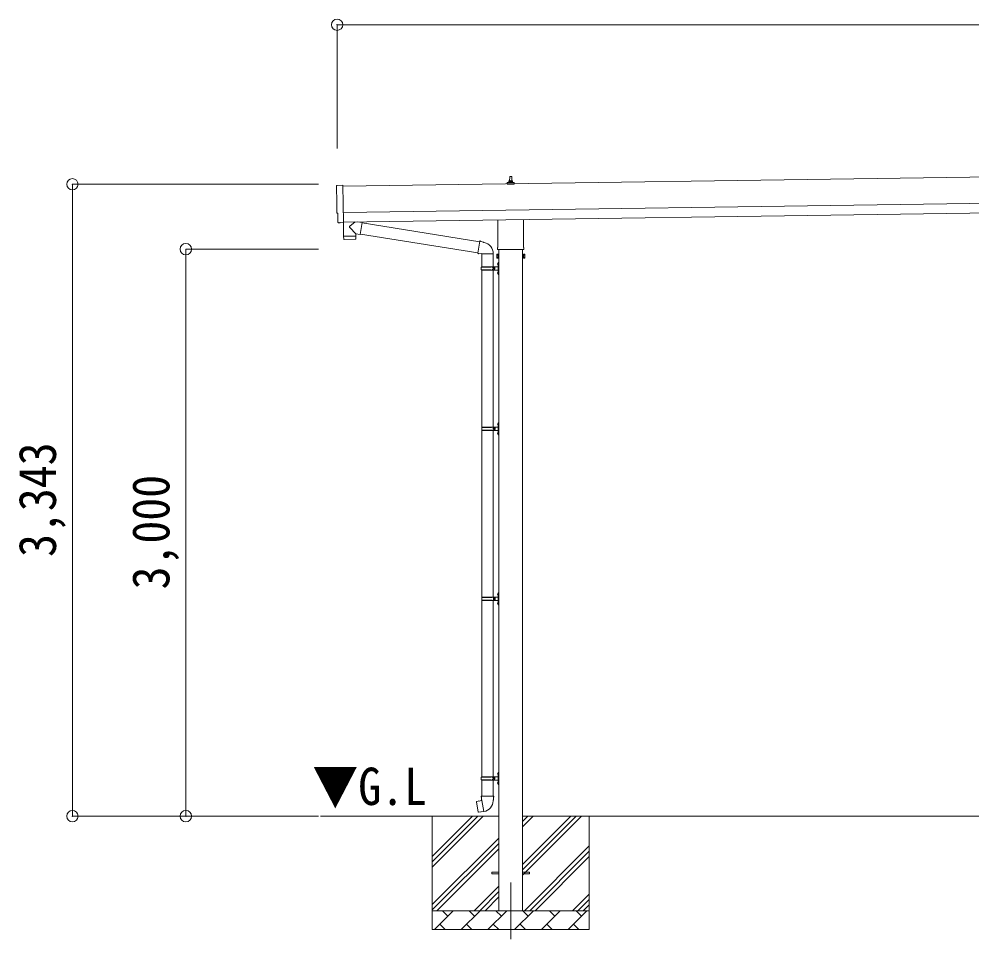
# Model space of a CAD drawing. Units: millimetres at full size, sheet at 1:60. Extents: x -16864 to 16864, y -11640 to 11640.
# Drawn here: x -413 to 4628, y -7777 to -2910 of the extents above; entities that cross this region are included whole.
import ezdxf
from ezdxf.enums import TextEntityAlignment as Align

# ---------------------------------------------------------------- set-up
doc = ezdxf.new("R2010")
doc.units = ezdxf.units.MM
doc.header["$LTSCALE"] = 60
doc.header["$PDMODE"] = 32
doc.header["$PDSIZE"] = 60
doc.linetypes.add('CHAIN1', pattern=[8, 5, -1, 1, -1])
for name, color, linetype, lineweight in [('0-1_Defpoints', 7, 'CHAIN1', 9), ('0-2_TEXT1', 4, 'Continuous', 9), ('0-3_SHAPE', 7, 'Continuous', 9), ('0-7_PARTS2', 7, 'Continuous', 9), ('0-8_TABLE1', 6, 'Continuous', 9), ('0-9_DIM1', 7, 'Continuous', 9)]:
    doc.layers.add(name, color=color, linetype=linetype, lineweight=lineweight)
doc.styles.add('ＭＳ ゴシック', font='')
doc.styles.get('ＭＳ ゴシック').set_extended_font_data('MS Gothic')

msp = doc.modelspace()

# ---------------------------------------------------------------- linework, layer by layer
at = {"layer": '0-1_Defpoints'}
msp.add_line((2188, -7477.47), (2188, -7826.47), dxfattribs=at)
at = {"layer": '0-2_TEXT1'}
for p, q in [((6665.75, -3717.1), (1300.8, -3793.74)), ((2170.06, -3783.71), (2170.06, -3776)), ((2170.44, -3775.21), (2206.18, -3775.21)), ((2170.82, -3775.03), (2177.55, -3773.4)), ((2177.93, -3773.21), (2198.69, -3773.21)), ((2178.31, -3772.43), (2178.31, -3768.21)), ((2179.31, -3768.21), (2197.31, -3768.21)), ((2182.31, -3768.21), (2183.04, -3744.69)), ((2184.04, -3743.71), (2192.58, -3743.71)), ((2193.58, -3744.69), (2194.31, -3768.21)), ((2198.31, -3772.43), (2198.31, -3768.21)), ((2205.8, -3775.03), (2199.07, -3773.4)), ((2206.56, -3783.71), (2206.56, -3776)), ((2206.56, -3783.71), (2170.06, -3783.71)), ((1302.8, -3933.72), (6667.75, -3857.08)), ((1303.51, -3983.72), (6668.47, -3907.08)), ((2119.7, -4117.7), (2119.7, -3972.06)), ((2256.3, -3970.11), (2256.3, -4117.7)), ((1283.94, -3987.77), (1277.01, -3987.5)), ((2118, -4126.47), (2118, -4120.97)), ((2255.94, -4129.97), (2120.07, -4129.97)), ((2125.5, -4129.97), (2125.5, -7627.47)), ((2250.5, -7627.47), (2250.5, -4129.97)), ((2258, -4120.97), (2258, -4126.47)), ((2114, -4155.97), (2114.76, -4154.66)), ((2114, -4155.97), (2114, -4172.97)), ((2114, -4172.97), (2114.76, -4174.29)), ((2121, -4159.56), (2114.76, -4159.56)), ((2121, -4169.38), (2114.76, -4169.38)), ((2121, -4174.29), (2114.76, -4174.29)), ((2123.5, -4173.67), (2121, -4173.67)), ((2252.5, -4173.67), (2255, -4173.67)), ((2255, -4159.56), (2261.24, -4159.56)), ((2255, -4169.38), (2261.24, -4169.38)), ((2255, -4174.29), (2261.24, -4174.29)), ((2262, -4155.97), (2261.24, -4154.66)), ((2262, -4172.97), (2261.24, -4174.29)), ((2262, -4155.97), (2262, -4172.97)), ((2088, -7422.97), (2125.5, -7422.97)), ((2088, -7431.97), (2088, -7422.97)), ((2088, -7422.97), (2125.5, -7422.97)), ((2088, -7431.97), (2088, -7422.97)), ((2088, -7431.97), (2125.5, -7431.97)), ((2088, -7431.97), (2125.5, -7431.97)), ((2250.5, -7422.97), (2288, -7422.97)), ((2250.5, -7422.97), (2288, -7422.97)), ((2250.5, -7431.97), (2288, -7431.97)), ((2250.5, -7431.97), (2288, -7431.97)), ((2288, -7431.97), (2288, -7422.97)), ((2288, -7431.97), (2288, -7422.97))]:
    msp.add_line(p, q, dxfattribs=at)
for points in [[(1269.18, -3790.75), (1300.73, -3788.65), (1303.55, -3986.48)], [(1274.13, -3984.55), (1273.46, -3937.53), (1272.86, -3937.54)], [(1284.68, -3987.48), (1285.33, -3986.84), (1303.57, -3987.49)], [(2121, -4174.29), (2121, -4154.66), (2114.76, -4154.66)], [(2121, -4173.67), (2121, -4155.27), (2123.5, -4155.27)], [(2255, -4173.67), (2255, -4155.27), (2252.5, -4155.27)], [(2255, -4174.29), (2255, -4154.66), (2261.24, -4154.66)]]:
    msp.add_lwpolyline(points, dxfattribs=at)
for points in [[(2123.5, -4174.97), (2123.5, -4153.97), (2125.5, -4153.97), (2125.5, -4174.97)], [(2252.5, -4174.97), (2252.5, -4153.97), (2250.5, -4153.97), (2250.5, -4174.97)]]:
    msp.add_lwpolyline(points, close=True, dxfattribs=at)
for centre, radius, start, end in [((2171.06, -3776), 1, 103.62699, 180), ((2177.31, -3772.43), 1, 283.62699, 0), ((2182.4, -3768.85), 4.13, 90, 171.17633), ((2179.31, -3769.21), 1, 90, 180), ((2184.04, -3744.71), 1, 90, 178.60509), ((2191.64, -3768.21), 4.83, 133.60282, 180), ((2184.98, -3768.21), 4.83, 0, 46.39718), ((2192.58, -3744.71), 1, 1.39491, 90), ((2194.22, -3768.85), 4.13, 8.82367, 90), ((2197.31, -3769.21), 1, 0, 90), ((2199.31, -3772.43), 1, 180, 256.37301), ((2205.56, -3776), 1, 0, 76.37301), ((2122, -4120.97), 4, 125.09963, 180), ((2122, -4126.47), 4, 180, 194.47751), ((2122, -4126.47), 4, 194.47751, 241.04498), ((2254, -4126.47), 4, 298.95502, 345.52249), ((2254, -4120.97), 4, 0, 54.90037), ((2254, -4126.47), 4, 345.52249, 0), ((2130.24, -4164.47), 16.24, 162.41205, 197.58795), ((2118.35, -4157.11), 4.34, 145.61575, 214.38425), ((2118.35, -4171.83), 4.34, 145.61575, 214.38425), ((2245.76, -4164.47), 16.24, 342.41205, 17.58795), ((2257.66, -4157.11), 4.34, 325.61575, 34.38425), ((2257.66, -4171.83), 4.34, 325.61575, 34.38425)]:
    msp.add_arc(centre, radius, start, end, dxfattribs=at)
for centre, major_axis, ratio, start_param, end_param in [((1269.38, -3793.75), (-3, -0.04), 0.99863, 4.7647489, 6.2979817), ((-3494.99, -3932.24), (4762.89, 68.04), 0.99863, 6.2686928, 6.2979817), ((1272.8, -3933.14), (-4.41, -0.06), 0.99863, 6.2686928, 7.8539816), ((1277.14, -3984.5), (-2.15, -2.1), 0.9974, 5.5252311, 7.0411395), ((1283.98, -3986.77), (-0.717, -0.7), 0.9974, 0.7579542, 1.5707963)]:
    msp.add_ellipse(centre, major_axis=major_axis, ratio=ratio, start_param=start_param, end_param=end_param, dxfattribs=at)
at = {"layer": '0-3_SHAPE'}
for p, q in [((2125.5, -7127.47), (1181.34, -7127.47)), ((1773, -7127.47), (1773, -7727.47)), ((1773, -7340.95), (1986.49, -7127.47)), ((1773, -7397.52), (2043.05, -7127.47)), ((1773, -7369.24), (2014.77, -7127.47)), ((5125.5, -7127.47), (2250.5, -7127.47)), ((2250.5, -7156.3), (2279.33, -7127.47)), ((2250.5, -7184.58), (2307.61, -7127.47)), ((2250.5, -7439.14), (2562.17, -7127.47)), ((2250.5, -7382.57), (2505.6, -7127.47)), ((2250.5, -7410.85), (2533.89, -7127.47)), ((2603, -7127.47), (2603, -7727.47)), ((1773, -7595.51), (2125.5, -7243.01)), ((1773, -7623.8), (2125.5, -7271.3)), ((1797.61, -7627.47), (2125.5, -7299.58)), ((2260.16, -7627.47), (2603, -7284.63)), ((2288.44, -7627.47), (2603, -7312.91)), ((2316.73, -7627.47), (2603, -7341.2)), ((1995.6, -7627.47), (2125.5, -7497.57)), ((2023.89, -7627.47), (2125.5, -7525.85)), ((2052.17, -7627.47), (2125.5, -7554.14)), ((2514.72, -7627.47), (2603, -7539.19)), ((2543, -7627.47), (2603, -7567.47)), ((2571.29, -7627.47), (2603, -7595.76)), ((1773, -7627.47), (2603, -7627.47)), ((1784.45, -7727.47), (1884.45, -7627.47)), ((1855.9, -7656.02), (1827.34, -7627.47)), ((1925.87, -7727.47), (2025.87, -7627.47)), ((1997.32, -7656.02), (1968.76, -7627.47)), ((2067.29, -7727.47), (2167.29, -7627.47)), ((2138.74, -7656.02), (2110.19, -7627.47)), ((2208.71, -7727.47), (2308.71, -7627.47)), ((2280.16, -7656.02), (2251.61, -7627.47)), ((2350.14, -7727.47), (2450.14, -7627.47)), ((2421.58, -7656.02), (2393.03, -7627.47)), ((2491.56, -7727.47), (2591.56, -7627.47)), ((2563, -7656.02), (2534.45, -7627.47)), ((1813, -7698.92), (1841.56, -7727.47)), ((1954.42, -7698.92), (1982.98, -7727.47)), ((2095.85, -7698.92), (2124.4, -7727.47)), ((2237.27, -7698.92), (2265.82, -7727.47)), ((2378.69, -7698.92), (2407.24, -7727.47)), ((2520.11, -7698.92), (2548.66, -7727.47)), ((2603, -7727.47), (1773, -7727.47))]:
    msp.add_line(p, q, dxfattribs=at)
at = {"layer": '0-8_TABLE1'}
for p, q in [((1269.79, -2939.83), (1269.79, -3594.16)), ((12108.71, -2939.83), (1269.79, -2939.83)), ((-130.21, -3784.18), (1170.48, -3784.18)), ((-130.21, -3784.18), (-130.21, -7127.47)), ((469.79, -4127.47), (1170.48, -4127.47)), ((469.79, -4127.47), (469.79, -7127.47)), ((-130.21, -7127.47), (1170.48, -7127.47))]:
    msp.add_line(p, q, dxfattribs=at)
for p in [(1269.79, -2939.83), (-130.21, -3784.18), (469.79, -4127.47), (-130.21, -7127.47), (469.79, -7127.47)]:
    msp.add_point(p, dxfattribs=at)
at = {"layer": '0-9_DIM1'}
for p, q in [((1303.55, -3986.48), (1303.57, -3987.49)), ((1368.01, -4045.79), (1337.14, -4012.68)), ((1364.96, -3982.84), (1337.31, -4005.35)), ((1402.58, -3986.85), (1376.74, -3982.67)), ((1402.58, -3986.85), (1392.42, -4049.73)), ((1402.29, -3988.67), (2024.44, -4087.73)), ((1304.2, -4059.72), (1304.61, -4072.76)), ((1365.19, -4074.85), (1307.66, -4075.67)), ((1308.68, -4058.65), (1308.72, -4059.65)), ((1363.68, -4057.87), (1363.68, -4058.87)), ((1368.01, -4045.79), (1392.42, -4049.73)), ((1368.01, -4045.79), (1368.18, -4057.8)), ((1392.71, -4047.91), (2014.02, -4146.83)), ((2013.7, -4148.65), (2019.23, -4117.28)), ((2024.76, -4085.91), (2019.23, -4117.28)), ((2024.76, -4085.91), (2025.9, -4083.93)), ((2025.9, -4083.93), (2029.47, -4084.56)), ((2029.47, -4084.56), (2029.88, -4086.91)), ((2044.4, -4089.73), (2046.08, -4091.36)), ((2046.08, -4091.36), (2048.2, -4091.81)), ((2013.7, -4148.65), (2014.1, -4150.9)), ((2013.7, -4148.65), (2018.85, -4149.46)), ((2014.1, -4150.9), (2017.66, -4151.53)), ((2017.66, -4151.53), (2018.85, -4149.46)), ((2018.85, -4149.46), (2033.46, -4151.77)), ((2033.46, -4151.77), (2035.66, -4150.79)), ((2095.96, -4151.19), (2034.77, -4151.19)), ((2035.5, -4151.19), (2035.5, -4220.48)), ((2095.5, -4151.19), (2095.5, -4220.48)), ((2032.5, -4222.48), (2082.84, -4222.48)), ((2033.5, -4220.48), (2119.5, -4220.48)), ((2033.5, -4220.48), (2033.5, -4222.48)), ((2092.5, -4220.48), (2092.5, -4224.98)), ((2092.5, -4224.98), (2094.5, -4224.98)), ((2094.5, -4224.98), (2094.5, -4229.48)), ((2094.5, -4233.98), (2094.5, -4229.48)), ((2100.5, -4220.48), (2100.5, -4229.48)), ((2100.5, -4224.98), (2103.5, -4224.98)), ((2100.5, -4238.48), (2100.5, -4229.48)), ((2103.5, -4224.98), (2103.5, -4229.48)), ((2103.5, -4233.98), (2103.5, -4229.48)), ((2119.2, -4203.33), (2121.25, -4204.33)), ((2120.47, -4201.33), (2121.1, -4201.33)), ((2120.47, -4201.33), (2120.47, -4209.63)), ((2120.47, -4209.63), (2121.1, -4209.63)), ((2121.1, -4201.33), (2121.1, -4209.63)), ((2121.1, -4201.33), (2121.5, -4201.73)), ((2121.1, -4209.63), (2121.5, -4209.23)), ((2121.25, -4204.33), (2121.86, -4205.48)), ((2121.5, -4197.48), (2124.5, -4195.98)), ((2121.5, -4197.48), (2121.5, -4229.48)), ((2121.5, -4201.73), (2121.5, -4209.23)), ((2121.5, -4261.48), (2121.5, -4229.48)), ((2124.5, -4195.98), (2124.5, -4229.48)), ((2124.5, -4195.98), (2125.5, -4195.98)), ((2124.5, -4262.98), (2124.5, -4229.48)), ((2125.5, -4195.98), (2125.5, -4229.48)), ((2125.5, -4262.98), (2125.5, -4229.48)), ((2032.5, -4236.48), (2082.84, -4236.48)), ((2033.5, -4238.48), (2033.5, -4236.48)), ((2033.5, -4238.48), (2119.5, -4238.48)), ((2035.5, -4238.48), (2035.5, -5968.47)), ((2092.5, -4238.48), (2092.5, -4233.98)), ((2092.5, -4233.98), (2094.5, -4233.98)), ((2095.5, -4238.48), (2095.5, -5968.47)), ((2100.5, -4233.98), (2103.5, -4233.98)), ((2119.2, -4251.33), (2121.25, -4252.33)), ((2120.47, -4249.33), (2121.1, -4249.33)), ((2120.47, -4249.33), (2120.47, -4257.63)), ((2120.47, -4257.63), (2121.1, -4257.63)), ((2121.1, -4249.33), (2121.1, -4257.63)), ((2121.1, -4249.33), (2121.5, -4249.73)), ((2121.1, -4257.63), (2121.5, -4257.23)), ((2121.25, -4252.33), (2121.86, -4253.48)), ((2121.5, -4249.73), (2121.5, -4257.23)), ((2121.5, -4261.48), (2124.5, -4262.98)), ((2124.5, -4262.98), (2125.5, -4262.98)), ((2035, -5070.47), (2085.34, -5070.47)), ((2035, -5084.47), (2085.34, -5084.47)), ((2036, -5068.47), (2036, -5070.47)), ((2036, -5068.47), (2119.5, -5068.47)), ((2036, -5086.47), (2036, -5084.47)), ((2036, -5086.47), (2119.5, -5086.47)), ((2095, -5068.47), (2095, -5072.97)), ((2095, -5072.97), (2097, -5072.97)), ((2095, -5086.47), (2095, -5081.97)), ((2095, -5081.97), (2097, -5081.97)), ((2097, -5072.97), (2097, -5077.47)), ((2097, -5081.97), (2097, -5077.47)), ((2103, -5068.47), (2103, -5077.47)), ((2103, -5072.97), (2106, -5072.97)), ((2103, -5086.47), (2103, -5077.47)), ((2103, -5081.97), (2106, -5081.97)), ((2106, -5072.97), (2106, -5077.47)), ((2106, -5081.97), (2106, -5077.47)), ((2119.2, -5051.32), (2121.25, -5052.32)), ((2120.47, -5049.32), (2121.1, -5049.32)), ((2120.47, -5049.32), (2120.47, -5057.62)), ((2120.47, -5057.62), (2121.1, -5057.62)), ((2121.1, -5049.32), (2121.1, -5057.62)), ((2121.1, -5049.32), (2121.5, -5049.72)), ((2121.1, -5057.62), (2121.5, -5057.22)), ((2121.25, -5052.32), (2121.86, -5053.47)), ((2121.5, -5045.47), (2124.5, -5043.97)), ((2121.5, -5045.47), (2121.5, -5077.47)), ((2121.5, -5049.72), (2121.5, -5057.22)), ((2121.5, -5109.47), (2121.5, -5077.47)), ((2124.5, -5043.97), (2124.5, -5077.47)), ((2124.5, -5043.97), (2125.5, -5043.97)), ((2124.5, -5110.97), (2124.5, -5077.47)), ((2125.5, -5043.97), (2125.5, -5077.47)), ((2125.5, -5110.97), (2125.5, -5077.47)), ((2119.2, -5099.32), (2121.25, -5100.32)), ((2120.47, -5097.32), (2121.1, -5097.32)), ((2120.47, -5097.32), (2120.47, -5105.62)), ((2120.47, -5105.62), (2121.1, -5105.62)), ((2121.1, -5097.32), (2121.1, -5105.62)), ((2121.1, -5097.32), (2121.5, -5097.72)), ((2121.1, -5105.62), (2121.5, -5105.22)), ((2121.25, -5100.32), (2121.86, -5101.47)), ((2121.5, -5097.72), (2121.5, -5105.22)), ((2121.5, -5109.47), (2124.5, -5110.97)), ((2124.5, -5110.97), (2125.5, -5110.97)), ((2121.5, -5945.47), (2124.5, -5943.97)), ((2121.5, -5945.47), (2121.5, -5977.47)), ((2124.5, -5943.97), (2124.5, -5977.47)), ((2124.5, -5943.97), (2125.5, -5943.97)), ((2125.5, -5943.97), (2125.5, -5977.47)), ((2035, -5970.47), (2085.34, -5970.47)), ((2035, -5984.47), (2085.34, -5984.47)), ((2035.5, -5986.46), (2035.5, -6918.47)), ((2036, -5968.47), (2036, -5970.47)), ((2036, -5968.47), (2119.5, -5968.47)), ((2036, -5986.47), (2036, -5984.47)), ((2036, -5986.47), (2119.5, -5986.47)), ((2095, -5968.47), (2095, -5972.97)), ((2095, -5972.97), (2097, -5972.97)), ((2095, -5986.47), (2095, -5981.97)), ((2095, -5981.97), (2097, -5981.97)), ((2095.5, -5986.46), (2095.5, -6918.47)), ((2097, -5972.97), (2097, -5977.47)), ((2097, -5981.97), (2097, -5977.47)), ((2103, -5968.47), (2103, -5977.47)), ((2103, -5972.97), (2106, -5972.97)), ((2103, -5986.47), (2103, -5977.47)), ((2103, -5981.97), (2106, -5981.97)), ((2106, -5972.97), (2106, -5977.47)), ((2106, -5981.97), (2106, -5977.47)), ((2119.2, -5951.32), (2121.25, -5952.32)), ((2120.47, -5949.32), (2121.1, -5949.32)), ((2120.47, -5949.32), (2120.47, -5957.62)), ((2120.47, -5957.62), (2121.1, -5957.62)), ((2120.47, -5997.32), (2121.1, -5997.32)), ((2120.47, -5997.32), (2120.47, -6005.62)), ((2121.1, -5949.32), (2121.1, -5957.62)), ((2121.1, -5949.32), (2121.5, -5949.72)), ((2121.1, -5957.62), (2121.5, -5957.22)), ((2121.1, -5997.32), (2121.1, -6005.62)), ((2121.1, -5997.32), (2121.5, -5997.72)), ((2121.25, -5952.32), (2121.86, -5953.47)), ((2121.5, -5949.72), (2121.5, -5957.22)), ((2121.5, -6009.47), (2121.5, -5977.47)), ((2121.5, -5997.72), (2121.5, -6005.22)), ((2124.5, -6010.97), (2124.5, -5977.47)), ((2125.5, -6010.97), (2125.5, -5977.47)), ((2119.2, -5999.32), (2121.25, -6000.32)), ((2120.47, -6005.62), (2121.1, -6005.62)), ((2121.1, -6005.62), (2121.5, -6005.22)), ((2121.25, -6000.32), (2121.86, -6001.47)), ((2121.5, -6009.47), (2124.5, -6010.97)), ((2124.5, -6010.97), (2125.5, -6010.97)), ((2119.2, -6901.32), (2121.25, -6902.32)), ((2120.47, -6899.32), (2121.1, -6899.32)), ((2120.47, -6899.32), (2120.47, -6907.62)), ((2121.1, -6899.32), (2121.1, -6907.62)), ((2121.1, -6899.32), (2121.5, -6899.72)), ((2121.25, -6902.32), (2121.86, -6903.47)), ((2121.5, -6895.47), (2124.5, -6893.97)), ((2121.5, -6895.47), (2121.5, -6927.47)), ((2121.5, -6899.72), (2121.5, -6907.22)), ((2124.5, -6893.97), (2124.5, -6927.47)), ((2124.5, -6893.97), (2125.5, -6893.97)), ((2125.5, -6893.97), (2125.5, -6927.47)), ((2032.5, -6920.47), (2082.84, -6920.47)), ((2032.5, -6934.47), (2082.84, -6934.47)), ((2033.5, -6918.47), (2119.5, -6918.47)), ((2033.5, -6918.47), (2033.5, -6920.47)), ((2033.5, -6936.47), (2033.5, -6934.47)), ((2033.5, -6936.47), (2119.5, -6936.47)), ((2035.5, -6936.47), (2035.5, -7021.4)), ((2092.5, -6918.47), (2092.5, -6922.97)), ((2092.5, -6922.97), (2094.5, -6922.97)), ((2092.5, -6936.47), (2092.5, -6931.97)), ((2092.5, -6931.97), (2094.5, -6931.97)), ((2094.5, -6922.97), (2094.5, -6927.47)), ((2094.5, -6931.97), (2094.5, -6927.47)), ((2095.5, -6936.47), (2095.5, -7021.4)), ((2100.5, -6918.47), (2100.5, -6927.47)), ((2100.5, -6922.97), (2103.5, -6922.97)), ((2100.5, -6936.47), (2100.5, -6927.47)), ((2100.5, -6931.97), (2103.5, -6931.97)), ((2103.5, -6922.97), (2103.5, -6927.47)), ((2103.5, -6931.97), (2103.5, -6927.47)), ((2119.2, -6949.32), (2121.25, -6950.32)), ((2120.47, -6907.62), (2121.1, -6907.62)), ((2120.47, -6947.32), (2121.1, -6947.32)), ((2120.47, -6947.32), (2120.47, -6955.62)), ((2121.1, -6907.62), (2121.5, -6907.22)), ((2121.1, -6947.32), (2121.1, -6955.62)), ((2121.1, -6947.32), (2121.5, -6947.72)), ((2121.1, -6955.62), (2121.5, -6955.22)), ((2121.25, -6950.32), (2121.86, -6951.47)), ((2121.5, -6959.47), (2121.5, -6927.47)), ((2121.5, -6947.72), (2121.5, -6955.22)), ((2124.5, -6960.97), (2124.5, -6927.47)), ((2125.5, -6960.97), (2125.5, -6927.47)), ((2120.47, -6955.62), (2121.1, -6955.62)), ((2121.5, -6959.47), (2124.5, -6960.97)), ((2124.5, -6960.97), (2125.5, -6960.97)), ((2007.04, -7049.85), (2006.23, -7051.02)), ((2006.23, -7051.02), (2015.85, -7105.58)), ((2034.91, -7044.6), (2007.04, -7049.85)), ((2019.78, -7047.25), (2019.57, -7047.49)), ((2033.65, -7021.4), (2031.5, -7022.18)), ((2031.5, -7022.18), (2031.5, -7025.8)), ((2031.5, -7025.8), (2033.74, -7026.61)), ((2033.65, -7021.4), (2065.5, -7021.4)), ((2033.65, -7021.4), (2033.74, -7026.61)), ((2033.74, -7026.61), (2034, -7041.4)), ((2034, -7041.4), (2035.35, -7043.4)), ((2045.27, -7101.9), (2035.13, -7044.42)), ((2035.16, -7043.6), (2035.16, -7044.31)), ((2035.35, -7043.4), (2035.32, -7043.4)), ((2097.35, -7021.4), (2065.5, -7021.4)), ((2095.69, -7043.34), (2095.62, -7045.5)), ((2097, -7041.4), (2095.69, -7043.34)), ((2099.5, -7025.8), (2097.26, -7026.61)), ((2097.35, -7021.4), (2099.5, -7022.18)), ((2099.5, -7022.18), (2099.5, -7025.8)), ((2029.88, -7104.49), (2029.6, -7104.33)), ((2045.57, -7102.66), (2045.33, -7102))]:
    msp.add_line(p, q, dxfattribs=at)
for points in [[(1303.17, -3987.47), (1304.18, -4058.72), (1368.18, -4057.8)], [(1368.15, -4071.86), (1368.19, -4058.8), (1304.2, -4059.72)], [(2024.76, -4085.91), (2029.88, -4086.91), (2044.4, -4089.73)], [(2119.2, -4207.63), (2121.25, -4206.63), (2121.86, -4205.48)], [(2119.2, -4255.63), (2121.25, -4254.63), (2121.86, -4253.48)], [(2119.2, -5055.62), (2121.25, -5054.62), (2121.86, -5053.47)], [(2119.2, -5103.62), (2121.25, -5102.62), (2121.86, -5101.47)], [(2119.2, -5955.62), (2121.25, -5954.62), (2121.86, -5953.47)], [(2119.2, -6003.62), (2121.25, -6002.62), (2121.86, -6001.47)], [(2119.2, -6905.62), (2121.25, -6904.62), (2121.86, -6903.47)], [(2119.2, -6953.62), (2121.25, -6952.62), (2121.86, -6951.47)], [(2022.03, -7047.03), (2021.75, -7046.88), (2019.78, -7047.25)], [(2097.35, -7021.4), (2097.26, -7026.61), (2097, -7041.4)], [(2045, -7101.8), (2017.01, -7106.4), (2015.85, -7105.58)], [(2032.06, -7103.93), (2031.85, -7104.17), (2029.88, -7104.49)]]:
    msp.add_lwpolyline(points, dxfattribs=at)
for centre, radius, start, end in [((1340.62, -4009.1), 5, 131.47396, 225.79244), ((1307.61, -4072.67), 3, 181.81845, 270.86677), ((1365.15, -4071.85), 3, 270.81845, 359.81845), ((2035.66, -4150.79), 60.3, 359.62495, 78), ((2081.25, -4229.48), 49.25, 171.82876, 180.00002), ((2081.25, -4229.48), 49.25, 180.00002, 188.17127), ((2082.84, -4220.48), 2, 270, 359.99998), ((2124.8, -4205.48), 6, 136.21765, 223.78235), ((2119.5, -4218.48), 2, 270, 359.99998), ((2082.84, -4238.48), 2, 0.00005, 90.00004), ((2124.8, -4253.48), 6, 136.21765, 223.78235), ((2119.5, -4240.48), 2, 0.00005, 90.00004), ((2083.75, -5077.47), 49.25, 171.82876, 180.00002), ((2083.75, -5077.47), 49.25, 180.00002, 188.17127), ((2085.34, -5068.47), 2, 270, 359.99998), ((2085.34, -5086.47), 2, 0.00005, 90.00004), ((2124.8, -5053.47), 6, 136.21765, 223.78235), ((2119.5, -5066.47), 2, 270, 359.99998), ((2119.5, -5088.47), 2, 0.00005, 90.00004), ((2124.8, -5101.47), 6, 136.21765, 223.78235), ((2083.75, -5977.47), 49.25, 171.82876, 180.00002), ((2083.75, -5977.47), 49.25, 180.00002, 188.17127), ((2085.34, -5968.47), 2, 270, 359.99998), ((2085.34, -5986.47), 2, 0.00005, 90.00004), ((2124.8, -5953.47), 6, 136.21765, 223.78235), ((2124.8, -6001.47), 6, 136.21765, 223.78235), ((2119.5, -5966.47), 2, 270, 359.99998), ((2119.5, -5988.47), 2, 0.00005, 90.00004), ((2124.8, -6903.47), 6, 136.21765, 223.78235), ((2081.25, -6927.47), 49.25, 171.82876, 180.00002), ((2081.25, -6927.47), 49.25, 180.00002, 188.17127), ((2082.84, -6918.47), 2, 270, 359.99998), ((2082.84, -6936.47), 2, 0.00005, 90.00004), ((2124.8, -6951.47), 6, 136.21765, 223.78235), ((2119.5, -6916.47), 2, 270, 359.99998), ((2119.5, -6938.47), 2, 0.00005, 90.00004), ((2034.86, -7044.31), 0.3, 280.66842, 0), ((2035.36, -7043.6), 0.2, 100, 180), ((2035.35, -7043.4), 60.3, 279.96938, 358), ((2045.05, -7102.1), 0.3, 20, 99.33158), ((2045.76, -7102.59), 0.2, 200, 279.96938)]:
    msp.add_arc(centre, radius, start, end, dxfattribs=at)

# ---------------------------------------------------------------- texts
at = {"layer": '0-7_PARTS2', "style": 'ＭＳ ゴシック', "width": 0.9}
msp.add_text('▼G.L', height=197.9, dxfattribs=at).set_placement((1138.62, -7127.75), align=Align.BOTTOM_LEFT)
at = {"layer": '0-8_TABLE1', "color": 7, "style": 'ＭＳ ゴシック', "width": 0.9}
for s, p in [('3,343', (-157.71, -5755.82)), ('3,000', (442.29, -5927.47))]:
    msp.add_text(s, height=197.9, rotation=90, dxfattribs=at).set_placement(p, align=Align.BOTTOM_LEFT)

doc.saveas('drawing.dxf')
